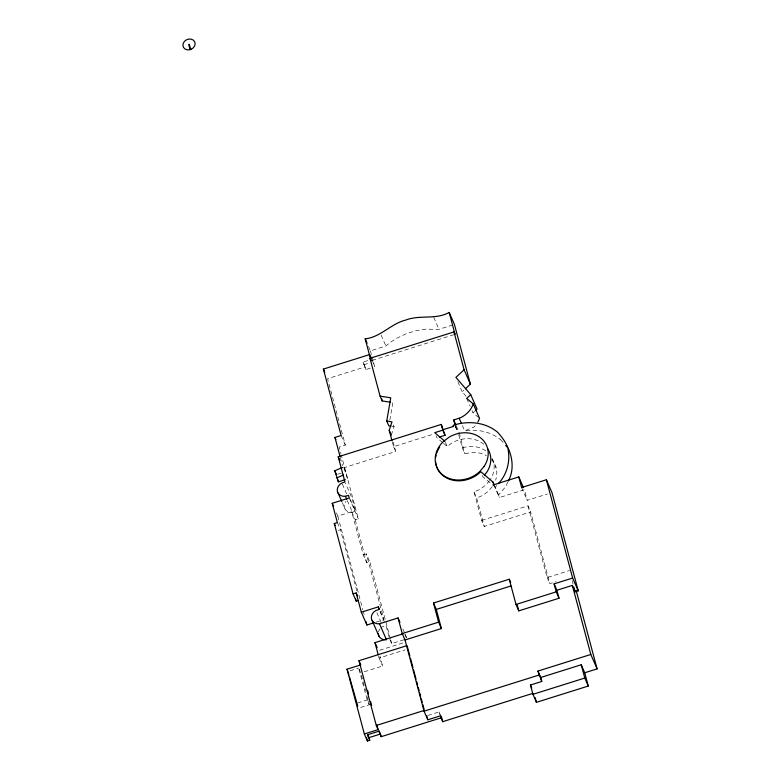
<?xml version="1.0" encoding="UTF-8"?>
<svg xmlns="http://www.w3.org/2000/svg" width="780" height="780" viewBox="0 0 780 780"><rect width="100%" height="100%" fill="white"/><g stroke="black" fill="none" stroke-linecap="round" stroke-linejoin="round"><path stroke-width="0.58" stroke-dasharray="3.9 2.92" d="M389.844 420.04L392.857 402.636L392.018 400.715M391.306 435.074L394.105 426.68L392.847 423.803M507.887 481.981L505.44 486.944L498.625 494.92L499.337 497.572L524.394 489.703L527.231 500.331L547.472 493.974M489.557 480.616L485.618 485.228L479.963 489.382L474.035 491.965L481.64 520.406L484.292 526.49L530.654 511.924L549.822 583.645L556.013 581.704M492.209 486.7L488.27 491.312L482.615 495.466L476.122 498.293M498.625 494.92L495.271 487.237L496.782 485.462M466.108 396.318L462.199 391.774L463.837 390.244M478.579 417.514L473.011 412.825L474.62 411.323M443.469 443.303L447.184 446.443L451.981 442.913A27.144 22.893 -23.6 0 1 483.785 444.259M368.521 346.476L370.422 350.844L385.885 345.988A60.362 50.914 -23.6 0 1 397.654 337.779L406.39 333.674L415.574 330.788L424.973 329.199L438.965 329.316L453.326 324.811M370.276 368.16L365.869 369.544L363.061 362.086L368.569 360.36M372.177 360.36L453.882 334.698M363.773 364.748L369.281 363.012M365.869 369.544L365.157 366.892L327.581 378.69L345.325 445.097L339.144 447.037L340.967 453.872M392.34 441.987L393.598 446.677L434.216 433.914M456.378 426.962L455.637 427.196L455.354 426.133M343.112 467.99L395.694 451.474L393.188 442.104M337.623 474.289L343.424 472.465M336.404 512.899L337.808 516.097L354.812 510.754M342.264 502.632L345.052 509.028A8.326 7.02 -23.6 0 0 352.414 512.275L355.505 511.3L351.956 498.02L345.433 483.083M390.429 638.927L369.847 561.922L366.756 562.887L363.256 554.892L351.721 511.729L355.222 519.724L358.312 518.758L341.269 455.003M338.442 530.4L340.509 529.757L357.123 591.932M363.256 554.892L366.356 553.917L369.847 561.922M481.64 520.406L528.001 505.85L530.654 511.924M375.989 622.157L383.926 619.661L366.356 553.917M528.001 505.85L547.17 577.571L569.468 570.56M389.825 639.356L391.677 643.597L403.825 639.785M379.597 650.267L403.328 642.817M378.505 655.834L379.09 658.037L405.083 649.867M350.152 670.761L358.683 668.08M364.221 671.794L382.59 666.032L379.938 656.126M357.601 702.975L367.204 699.952L369.301 704.759L358.634 708.103M427.889 715.465L439.13 711.935L440.398 714.812M466.196 430.901C478.189 428.756 490.903 432.101 500.526 439.54M458.747 434.762L462.209 447.691L468.731 446.452A27.144 22.893 -23.6 0 1 486.34 451.298M462.209 447.691L464.86 453.775L471.383 452.527A27.144 22.893 -23.6 0 1 486.379 455.637M391.999 426.348L394.105 426.68M442.543 442.514L436.985 437.794L436.088 435.747M495.271 487.237L482.927 476.765L481.143 472.67M500.536 439.54L503.266 442.669M521.635 487.529L527.231 500.331M433.719 317.314L438.965 329.316M547.17 577.571L549.822 583.645M466.713 398.424L470.106 406.175M472.036 410.602L473.011 412.825M492.453 459.537L496.168 468.058M457.85 381.8L462.199 391.774M493.75 484.78L499.337 497.572M462.374 425.578L464.646 430.784L474.055 427.001A22.698 19.149 -23.6 0 0 476.765 423.755M456.446 426.26L458.718 431.457M455.296 426.153L458.152 432.529M455.081 425.909L457.499 431.457M474.035 491.965L476.697 498.049L484.292 526.49M445.39 442.348L447.184 446.443M381.127 335.078L385.885 345.988M363.061 362.086L365.157 366.892M393.598 446.677L395.694 451.474M341.133 435.494L345.325 445.097M345.745 471.744L343.648 466.937L347.665 478.91M350.376 499.57L355.505 511.3M349.226 497.962L358.312 518.758M342.342 484.058L347.002 494.725M347.285 500.536L352.414 512.275M402.841 628.894L404.752 633.272M405.229 634.364L406.663 637.65M404.791 634.403L406.975 639.395M380.191 611.13L383.926 619.661M379.977 611.657L385.096 623.386M376.877 612.622L382.005 624.361M337.36 522.561L340.509 529.757M379.09 658.037L382.59 666.032M359.102 669.035L360.779 672.877M572.159 580.632L573.056 583.986M459.176 432.5L464.86 453.775M370.422 350.844L371.641 355.397M371.943 356.528L374.683 366.776L371.875 359.327M439.13 711.935L439.93 714.919M390.741 640.097L391.677 643.597M388.986 636.587L386.032 625.521L382.941 626.486A8.326 7.02 -23.6 0 0 381.391 627.52M340.285 457.411L342.488 465.64M355.222 519.724L366.756 562.887M337.808 516.097L362.846 609.784M363.158 610.954L364.094 614.465M361.394 675.158L365.654 691.09M367.175 696.784L368.082 700.196M368.384 701.337L369.301 704.759M358.985 669.221L367.204 699.952M492.287 458.591A27.144 22.893 -23.6 0 1 490.055 480.041M345.052 509.028A8.326 7.02 -23.6 0 1 346.027 501.306M378.524 631.868A8.326 7.02 -23.6 0 1 380.104 628.797M490.708 458.835A27.144 22.893 -23.6 0 1 495.612 480.246"/><path stroke-width="1.17" d="M390.946 426.182L388.84 425.841L386.744 421.044L390.751 397.829L380.084 396.133L369.983 358.322L453.979 331.939L455.032 334.337L449.183 312.458C435.523 319.995 419.903 314.564 405.697 320.073C390.76 323.749 380.815 337.106 365.186 338.842L371.026 360.721L369.983 358.322M392.028 440.817L389.21 430.277L392.008 421.882L386.744 421.044M508.375 480.997C517.12 464.597 509.369 444.269 497.182 431.866C484.868 421.951 467.883 420.566 453.17 425.266L453.404 426.514M484.438 475.01L486.691 472.358A27.144 22.893 -23.6 0 0 487.773 448.822M498.303 483.697C506.981 474.542 510.608 461.107 507.926 448.793M453.979 331.939L464.09 369.749L455.91 377.374L470.749 394.67L477.038 409.061L475.43 410.572M465.475 388.723L470.379 384.15L454.428 324.46L449.183 312.458M470.749 394.67L466.713 398.424L473.216 403.894L479.505 418.294A22.698 19.149 -23.6 0 1 477.867 421.99M455.081 425.11L453.726 420.02L460.688 417.651A22.698 19.149 -23.6 0 0 473.216 403.894M345.345 479.642L338.383 481.825L334.766 470.759L342.537 467.415M336.677 477.925L343.346 475.069M339.973 456.241L334.952 437.444L341.133 435.494L323.388 369.086L369.779 354.52L371.017 359.161M346.817 499.473L345.423 496.275A8.326 7.02 -23.6 0 1 337.457 491.575A8.326 7.02 -23.6 0 1 341.874 482.995L344.965 482.02L338.218 456.787L441.275 424.427L445.039 435.269L439.286 437.073M443.518 429.546L453.394 426.445M445.039 435.269L442.806 430.151L434.743 432.676L444.941 441.324M345.423 496.275L348.514 495.3L349.226 497.962L332.212 503.305L337.36 522.561L334.269 523.526L353.077 593.921L356.226 601.117L358.283 600.473M523.458 487.578L518.798 476.911L493.75 484.78L493.038 482.118L480.694 471.647L480.022 472.436A27.144 22.893 -23.6 0 1 452.205 480.051A27.144 22.893 -23.6 0 1 435.601 461.623M578.243 590.84L572.647 578.048L554.092 583.869L556.891 590.275L572.354 585.419L575.143 591.815L578.243 590.84L551.977 492.56L546.38 479.758L521.635 487.529L518.798 476.911M353.077 593.921L356.177 592.946L357.523 596.037M356.177 592.946L361.315 612.202L378.329 606.859L379.265 608.995M378.329 606.859L379.041 609.521L375.95 610.486A8.326 7.02 -23.6 0 0 371.534 619.076A8.326 7.02 -23.6 0 0 379.499 623.776L398.053 617.945L402.236 633.575L405.025 639.971L441.402 628.553L438.604 622.148L433.495 603.028L509.272 579.228L510.666 582.436M361.315 612.202L366.912 625.004L373.718 622.869M433.495 603.028L436.293 609.424L510.919 585.995M402.236 633.575L438.604 622.148M378.212 654.732L374.975 642.623L403.231 633.76M516.009 604.471L556.218 591.844L559.016 598.24L518.807 610.867L516.009 604.471L509.272 579.228M358.985 660.709L360.799 664.872L347.032 669.191L364.348 733.96L378.105 729.641L376.291 725.478L358.985 660.709L407.072 645.606M537.917 671.083L590.811 654.478L597.1 668.879L584.727 672.76L581.236 664.765L540.716 677.489L537.917 671.083L541.778 681.466L530.458 685.025L532.945 694.317L536.445 702.322L588.276 686.039L584.727 672.76M376.291 725.478L424.388 710.375M405.025 639.971L424.057 711.165L538.99 675.07M367.604 734.35L369.028 737.617L380.474 734.019L381.186 736.681L441.656 717.688L442.718 721.675L532.798 693.381M424.057 711.165L427.83 719.803L440.203 715.913L442.718 721.675M364.348 733.96L367.419 741L369.74 740.269L369.028 737.617M532.945 694.317L584.785 678.044L588.276 686.039M380.084 396.133L382.18 400.93L390.478 402.256M505.654 445.399L507.253 447.223M464.09 369.749L470.379 384.15M493.038 482.118L494.374 485.189M459.196 418.304L461.467 423.501M453.726 420.02L455.998 425.217M530.458 685.025L531.775 688.018M365.186 338.842L367.087 343.2M389.21 430.277L391.306 435.074M323.388 369.086L324.782 372.294M334.952 437.444L335.878 439.569M338.218 456.787L339.895 460.629M334.766 470.759L336.463 474.659M398.053 617.945L399.965 622.323M440.817 715.767L441.656 717.688M338.062 493.028L341.796 501.559M332.212 503.305L333.616 506.503M379.499 623.776L386.49 639.775A8.326 7.02 -23.6 0 1 378.319 633.496M334.269 523.526L335.166 525.583M372.138 620.529L379.129 636.529M374.975 642.623L377.159 647.624M379.051 730.762L380.474 734.019M381.186 736.681L378.807 731.24L367.36 734.828L369.74 740.269M347.032 669.191L348.923 674.846M357.796 706.183L349.537 677.118M576.098 590.294L597.1 668.879M546.38 479.758L572.647 578.048M573.953 587.34L575.143 591.815M572.354 585.419L590.811 654.478M581.236 664.765L584.785 678.044M556.891 590.275L559.016 598.24M554.092 583.869L556.218 591.844M540.716 677.489L541.778 681.466M517.276 605.134L518.807 610.867M535.197 697.671L536.445 702.322M441.275 424.427L442.806 430.151M381.566 398.609L382.18 400.93M436.293 609.424L441.402 628.553M426.767 715.816L427.83 719.803M407.384 646.766L409.861 656.019M410.475 658.33L412.952 667.582M413.566 669.893L416.042 679.146M416.656 681.457L417.583 684.928M418.207 687.248L419.133 690.709M419.747 693.03L420.673 696.501M421.298 698.812L422.224 702.283M422.838 704.593L424.076 709.215M337.837 479.778L338.383 481.825M365.976 621.494L366.912 625.004M355.602 598.777L356.226 601.117M367.604 690.31L368.531 693.781M370.695 701.883L371.621 705.354M376.877 725.01L378.105 729.641M190.681 49.462L189.316 44.353L188.721 44.548L190.086 49.647M366.483 737.48L367.419 741M435.767 457.129A27.144 22.893 -23.6 0 1 436.166 455.062M436.751 453.024A27.144 22.893 -23.6 0 1 439.657 447.145M484.107 466.44L479.68 471.627A27.144 22.893 -23.6 0 1 442.221 474.445A27.144 22.893 -23.6 0 1 443.742 441.148L449.397 436.995A27.144 22.893 -23.6 0 1 481.202 438.34A27.144 22.893 -23.6 0 1 484.107 466.44M191.149 49.286L189.599 49.774A6.269 5.284 -23.6 0 1 183.251 43.28A6.269 5.284 -23.6 0 1 193.313 40.121A6.269 5.284 -23.6 0 1 191.149 49.286"/></g></svg>
